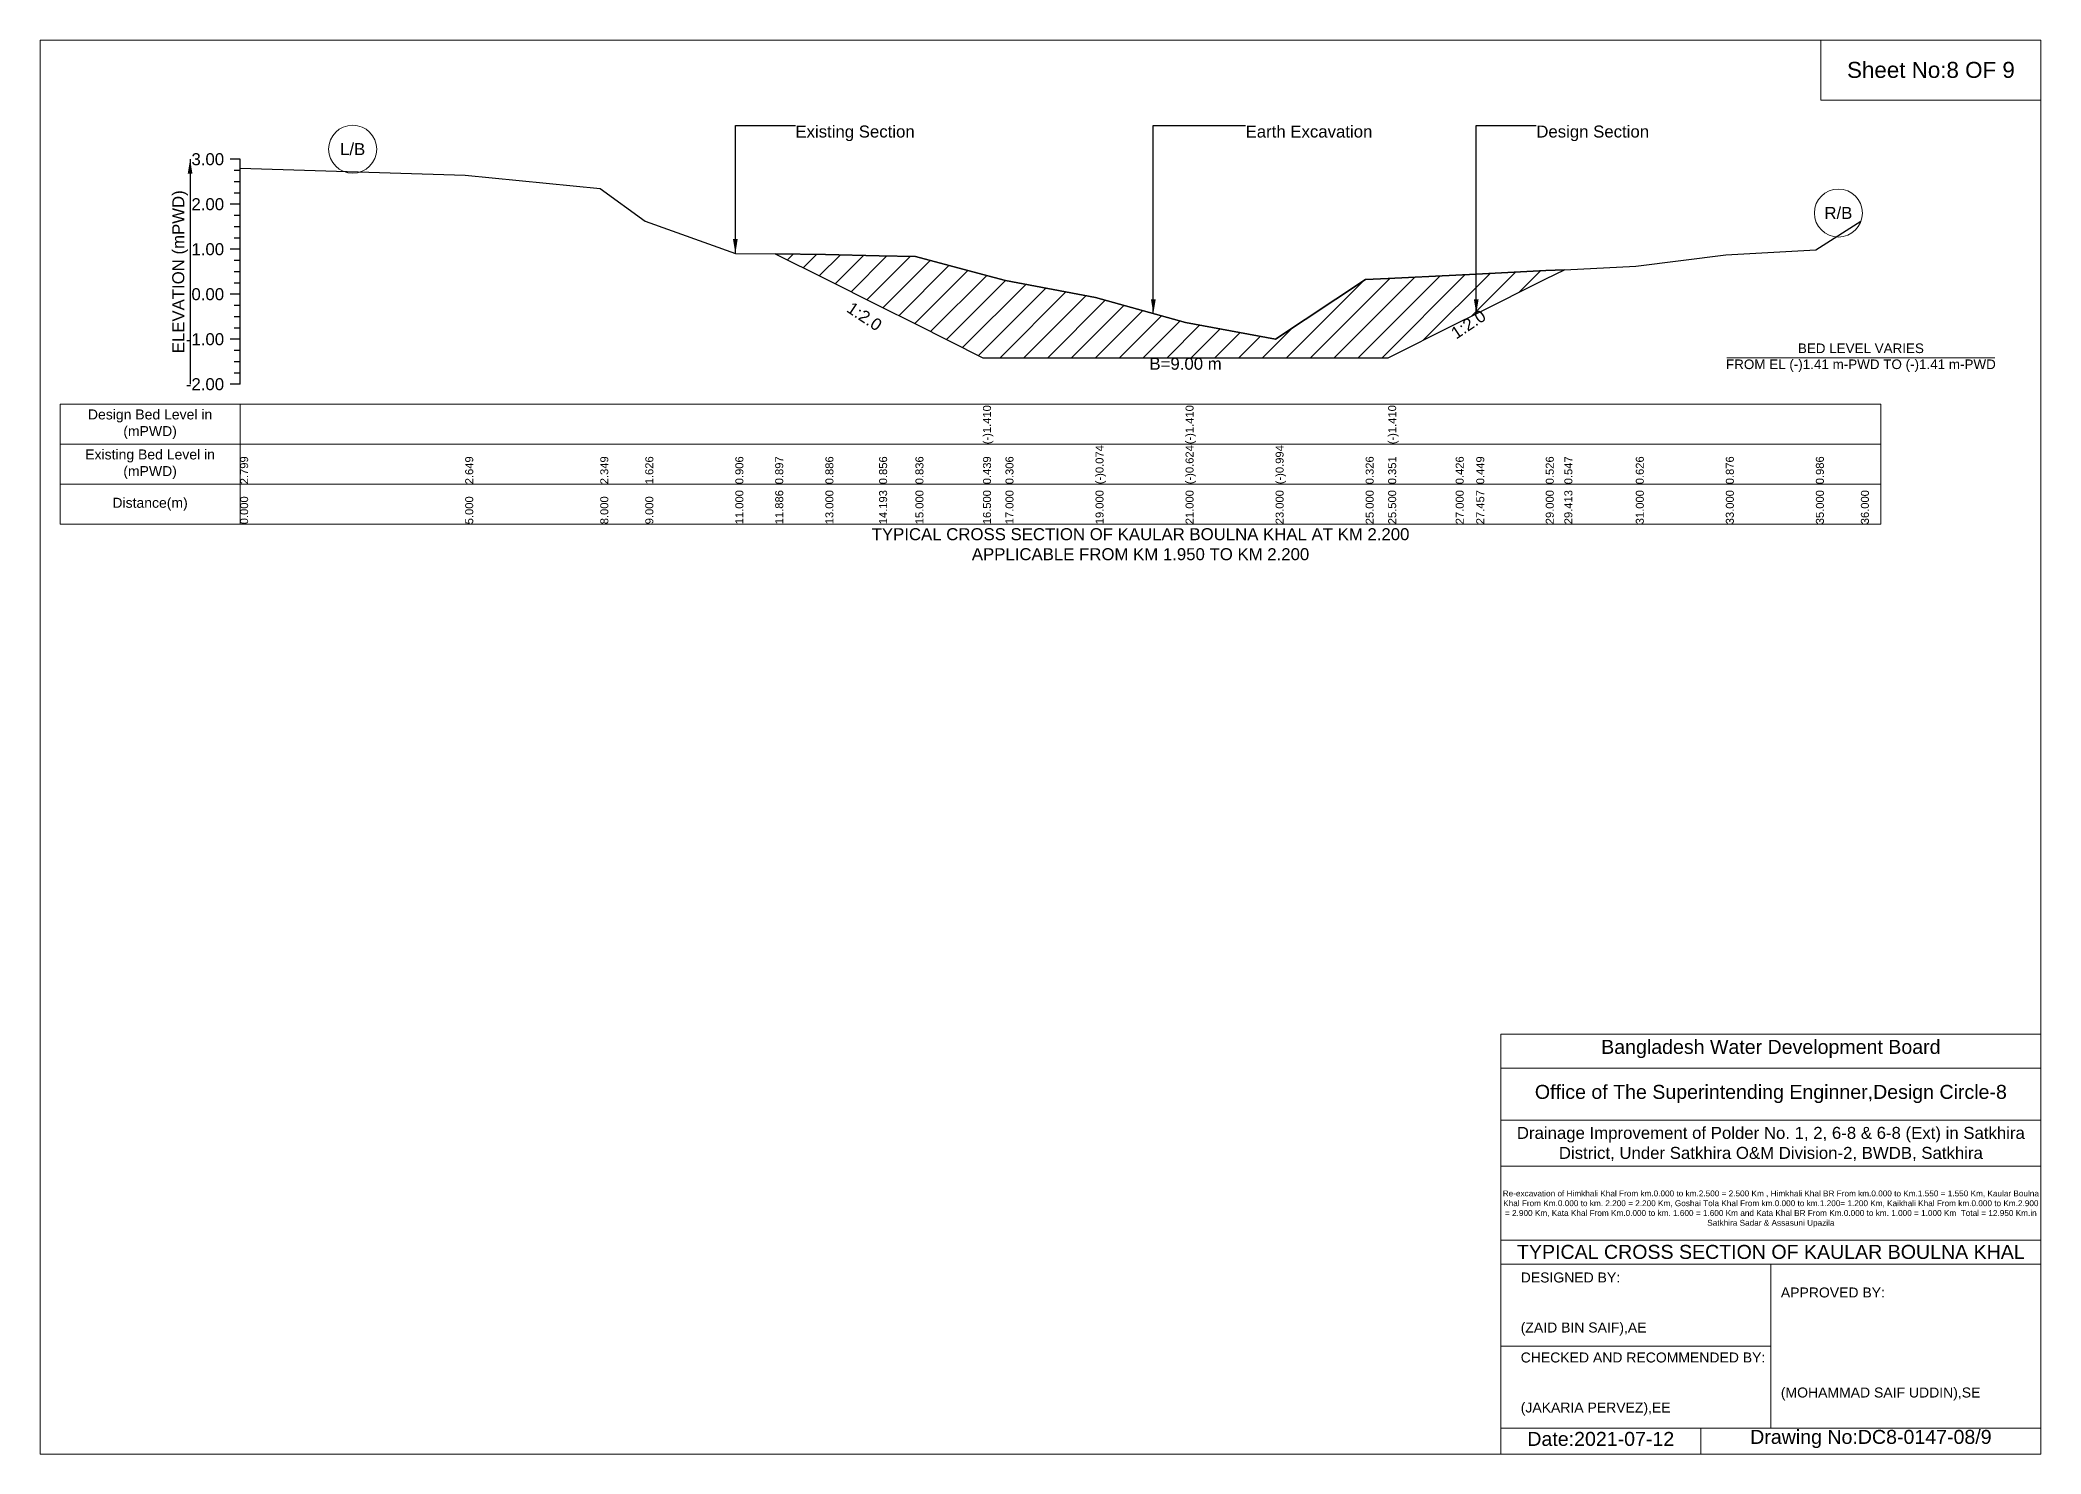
# Model space of a CAD drawing. Header units: inches. Extents: x 91000 to 628000, y -5656 to 0.
# Drawn here: x 350000 to 358000, y -5656 to 0 of the extents above; entities that cross this region are included whole.
import ezdxf

# ---------------------------------------------------------------- set-up
doc = ezdxf.new("R2010")
doc.units = ezdxf.units.IN
doc.header["$LTSCALE"] = 7
doc.header["$MEASUREMENT"] = 0
for name, color, linetype, lineweight in [('Cross section Data Border', 7, 'Continuous', 9), ('Cross Section Labels', 7, 'Continuous', 9), ('Existing_Bed_Level for Xsection', 7, 'Continuous', 25), ('Long Section Border', 7, 'Continuous', 9)]:
    doc.layers.add(name, color=color, linetype=linetype, lineweight=lineweight)
doc.styles.get("Standard").update_dxf_attribs({"font": 'arial.ttf'})
doc.dimstyles.get("Standard").update_dxf_attribs({"dimtxt": 0.18, "dimasz": 0.18, "dimexe": 0.18, "dimexo": 0.0625, "dimgap": 0.09, "dimtad": 0, "dimtih": 1, "dimtoh": 1, "dimdec": 4, "dimzin": 0, "dimdsep": 46, "dimtxsty": 'Standard', "dimcen": 0.09, "dimadec": 0, "dimazin": 0, "dimtfac": 1, "dimtdec": 4, "dimtofl": 0, "dimtmove": 0, "dimatfit": 3, "dimfxl": 1, "dimtolj": 1, "dimtzin": 0, "dimarcsym": 0})

msp = doc.modelspace()

# ---------------------------------------------------------------- hatches: boundary and pattern name
at = {"layer": 'Existing_Bed_Level for Xsection'}
h = msp.add_hatch(dxfattribs=at)
h.set_pattern_fill('ANSI31', color=256, scale=540, style=0)
h.paths.add_polyline_path([(352939.4, -855.6), (353140, -955.9), (353354.7, -1063.2), (353500, -1135.9), (353770, -1270.9), (353860, -1270.9), (354220, -1270.9), (354580, -1270.9), (354940, -1270.9), (355300, -1270.9), (355390, -1270.9), (355660, -1135.9), (355742.2, -1094.8), (356020, -955.9), (356094.4, -918.7), (356020, -922.4), (355742.2, -936.3), (355660, -940.4), (355390, -953.9), (355300, -958.4), (354940, -1196), (354580, -1129.4), (354220, -1030.4), (353860, -962), (353770, -938.2), (353500, -866.6), (353354.7, -863), (353140, -857.6)])

# ---------------------------------------------------------------- linework, layer by layer
at = {"layer": 'Cross section Data Border'}
msp.add_lwpolyline([(350080, -1457.1), (357360, -1457.1), (357360, -1937.1), (350080, -1937.1)], close=True, dxfattribs=at)
for points in [[(350800, -1457.1), (350800, -1937.1)], [(350080, -1617.1), (357360, -1617.1)], [(350080, -1777.1), (357360, -1777.1)]]:
    msp.add_lwpolyline(points, dxfattribs=at)
at = {"layer": 'Cross Section Labels'}
msp.add_lwpolyline([(356744.2, -1270.9), (357815.8, -1270.9)], dxfattribs=at)
for centre in [(351250, -436.8), (357190, -692)]:
    msp.add_circle(centre, 96, dxfattribs=at)
at = {"layer": 'Existing_Bed_Level for Xsection'}
for points in [[(350800, -477.1), (350760, -477.1)], [(350800, -1377.1), (350800, -1197.1), (350800, -1017.1), (350800, -837.1), (350800, -657.1), (350800, -477.1)], [(350800, -522.1), (350776, -522.1)], [(350800, -513.3), (351700, -540.3), (352240, -594.3), (352420, -724.4), (352780, -854), (352939.4, -855.6), (353140, -857.6), (353354.7, -863), (353500, -866.6), (353770, -938.2), (353770, -938.2), (353860, -962), (354220, -1030.4), (354580, -1129.4), (354580, -1129.4), (354940, -1196), (355300, -958.4), (355390, -953.9), (355390, -953.9), (355660, -940.4), (355742.2, -936.3), (356020, -922.4), (356094.4, -918.7), (356380, -904.4), (356740, -859.4), (357100, -839.6), (357280, -724.4)], [(350800, -567.1), (350776, -567.1)], [(350800, -612.1), (350776, -612.1)], [(350800, -657.1), (350760, -657.1)], [(350800, -702.1), (350776, -702.1)], [(350800, -747.1), (350776, -747.1)], [(350800, -792.1), (350776, -792.1)], [(350800, -837.1), (350760, -837.1)], [(350800, -882.1), (350776, -882.1)], [(350800, -927.1), (350776, -927.1)], [(350800, -1017.1), (350760, -1017.1)], [(350800, -972.1), (350776, -972.1)], [(350800, -1062.1), (350776, -1062.1)], [(350800, -1107.1), (350776, -1107.1)], [(350800, -1197.1), (350760, -1197.1)], [(350800, -1152.1), (350776, -1152.1)], [(350800, -1242.1), (350776, -1242.1)], [(350800, -1287.1), (350776, -1287.1)], [(350800, -1332.1), (350776, -1332.1)], [(350800, -1377.1), (350760, -1377.1)]]:
    msp.add_lwpolyline(points, dxfattribs=at)
msp.add_lwpolyline([(352939.4, -855.6), (353140, -955.9), (353354.7, -1063.2), (353500, -1135.9), (353770, -1270.9), (353770, -1270.9), (353860, -1270.9), (354220, -1270.9), (354580, -1270.9), (354580, -1270.9), (354940, -1270.9), (355300, -1270.9), (355390, -1270.9), (355390, -1270.9), (355660, -1135.9), (355742.2, -1094.8), (356020, -955.9), (356094.4, -918.7), (356094.4, -918.7), (356094.4, -918.7), (356020, -922.4), (355742.2, -936.3), (355660, -940.4), (355390, -953.9), (355390, -953.9), (355300, -958.4), (354940, -1196), (354580, -1129.4), (354580, -1129.4), (354220, -1030.4), (353860, -962), (353770, -938.2), (353770, -938.2), (353500, -866.6), (353354.7, -863), (353140, -857.6)], close=True, dxfattribs=at)
at = {"layer": 'Long Section Border'}
for points in [[(350000, 0), (358000, 0), (358000, -5656), (350000, -5656)], [(357120, 0), (358000, 0), (358000, -240), (357120, -240)]]:
    msp.add_lwpolyline(points, close=True, dxfattribs=at)
for points in [[(355840, -5656), (355840, -3976), (358000, -3976)], [(355840, -4112), (358000, -4112)], [(355840, -4320), (358000, -4320)], [(355840, -4504), (358000, -4504)], [(355840, -4800), (358000, -4800)], [(355840, -4896), (358000, -4896)], [(356920, -4896), (356920, -5552)], [(355840, -5224), (356920, -5224)], [(355840, -5552), (358000, -5552)], [(356640, -5552), (356640, -5656)]]:
    msp.add_lwpolyline(points, dxfattribs=at)

# ---------------------------------------------------------------- texts
at = {"layer": 'Cross section Data Border', "char_height": 40, "width": 640, "attachment_point": 5}
for s, insert in [('Design Bed Level in (mPWD)', (350440, -1537.1)), ('Existing Bed Level in (mPWD)', (350440, -1697.1)), ('Distance(m)', (350440, -1857.1))]:
    msp.add_mtext(s, dxfattribs=dict(at, insert=insert))
at = {"layer": 'Cross Section Labels'}
for s, insert, char_height, attachment_point in [('Existing Section', (353020, -342.1), 48, 1), ('Earth Excavation', (354820, -342.1), 48, 1), ('Design Section', (355982.2, -342.1), 48, 1), ('L/B', (351250, -436.8), 48, 5), ('R/B', (357190, -692), 48, 5), ('B=9.00 m', (354580, -1270.9), 48, 2), ('BED LEVEL VARIES ^JFROM EL (-)1.41 m-PWD TO (-)1.41 m-PWD', (357280, -1270.9), 38.4, 5), ('TYPICAL CROSS SECTION OF KAULAR BOULNA KHAL AT KM 2.200^JAPPLICABLE FROM KM 1.950 TO KM 2.200', (354400, -2017.1), 48, 5)]:
    msp.add_mtext(s, dxfattribs=dict(at, insert=insert, char_height=char_height, attachment_point=attachment_point))
at = {"layer": 'Cross Section Labels', "char_height": 48, "attachment_point": 2}
for insert, rotation in [((353309.7, -1085.7), 326.30993), ((355697.2, -1117.3), 33.69007)]:
    msp.add_mtext('1:2.0', dxfattribs=dict(at, insert=insert, rotation=rotation))
at = {"layer": 'Existing_Bed_Level for Xsection', "char_height": 48, "attachment_point": 6}
for s, insert in [('3.00', (350736, -477.1)), ('2.00', (350736, -657.1)), ('1.00', (350736, -837.1)), ('0.00', (350736, -1017.1)), ('-1.00', (350736, -1197.1)), ('-2.00', (350736, -1377.1))]:
    msp.add_mtext(s, dxfattribs=dict(at, insert=insert))
at = {"layer": 'Existing_Bed_Level for Xsection', "rotation": 90}
for s, insert, char_height, attachment_point in [('ELEVATION (mPWD)', (350560, -927.1), 48, 5), ('(-)1.410', (353770, -1617.1), 32, 1), ('(-)1.410', (354580, -1617.1), 32, 1), ('(-)1.410', (355390, -1617.1), 32, 1), ('2.799', (350800, -1777.1), 32, 1), ('2.649', (351700, -1777.1), 32, 1), ('2.349', (352240, -1777.1), 32, 1), ('1.626', (352420, -1777.1), 32, 1), ('1.626', (352420, -1777.1), 32, 1), ('0.906', (352780, -1777.1), 32, 1), ('0.897', (352939.4, -1777.1), 32, 1), ('0.886', (353140, -1777.1), 32, 1), ('0.856', (353354.7, -1777.1), 32, 1), ('0.836', (353500, -1777.1), 32, 1), ('0.439', (353770, -1777.1), 32, 1), ('0.439', (353770, -1777.1), 32, 1), ('0.439', (353770, -1777.1), 32, 1), ('0.306', (353860, -1777.1), 32, 1), ('(-)0.074', (354220, -1777.1), 32, 1), ('(-)0.624', (354580, -1777.1), 32, 1), ('(-)0.624', (354580, -1777.1), 32, 1), ('(-)0.624', (354580, -1777.1), 32, 1), ('(-)0.994', (354940, -1777.1), 32, 1), ('0.326', (355300, -1777.1), 32, 1), ('0.351', (355390, -1777.1), 32, 1), ('0.351', (355390, -1777.1), 32, 1), ('0.351', (355390, -1777.1), 32, 1), ('0.426', (355660, -1777.1), 32, 1), ('0.449', (355742.2, -1777.1), 32, 1), ('0.526', (356020, -1777.1), 32, 1), ('0.547', (356094.4, -1777.1), 32, 1), ('0.626', (356380, -1777.1), 32, 1), ('0.876', (356740, -1777.1), 32, 1), ('0.986', (357100, -1777.1), 32, 1), ('0.000', (350800, -1937.1), 32, 1), ('5.000', (351700, -1937.1), 32, 1), ('8.000', (352240, -1937.1), 32, 1), ('9.000', (352420, -1937.1), 32, 1), ('11.000', (352780, -1937.1), 32, 1), ('11.886', (352939.4, -1937.1), 32, 1), ('13.000', (353140, -1937.1), 32, 1), ('14.193', (353354.7, -1937.1), 32, 1), ('15.000', (353500, -1937.1), 32, 1), ('16.500', (353770, -1937.1), 32, 1), ('16.500', (353770, -1937.1), 32, 1), ('16.500', (353770, -1937.1), 32, 1), ('17.000', (353860, -1937.1), 32, 1), ('19.000', (354220, -1937.1), 32, 1), ('21.000', (354580, -1937.1), 32, 1), ('21.000', (354580, -1937.1), 32, 1), ('21.000', (354580, -1937.1), 32, 1), ('23.000', (354940, -1937.1), 32, 1), ('25.000', (355300, -1937.1), 32, 1), ('25.500', (355390, -1937.1), 32, 1), ('25.500', (355390, -1937.1), 32, 1), ('25.500', (355390, -1937.1), 32, 1), ('27.000', (355660, -1937.1), 32, 1), ('27.457', (355742.2, -1937.1), 32, 1), ('29.000', (356020, -1937.1), 32, 1), ('29.413', (356094.4, -1937.1), 32, 1), ('31.000', (356380, -1937.1), 32, 1), ('33.000', (356740, -1937.1), 32, 1), ('35.000', (357100, -1937.1), 32, 1), ('36.000', (357280, -1937.1), 32, 1)]:
    msp.add_mtext(s, dxfattribs=dict(at, insert=insert, char_height=char_height, attachment_point=attachment_point))
at = {"layer": 'Long Section Border', "attachment_point": 5}
for s, insert, char_height in [('Sheet No:8 OF 9', (357560, -120), 64), ('Bangladesh Water Development Board', (356920, -4036), 56), ('Office of The Superintending Enginner,Design Circle-8', (356920, -4216), 56)]:
    msp.add_mtext(s, dxfattribs=dict(at, insert=insert, char_height=char_height))
at = {"layer": 'Long Section Border'}
for s, insert, char_height, width, attachment_point in [('Drainage Improvement of Polder No. 1, 2, 6-8 & 6-8 (Ext) in Satkhira District, Under Satkhira O&M Division-2, BWDB, Satkhira', (356920, -4416), 48, 2240, 5), ('Re-excavation of Himkhali Khal From km.0.000 to km.2.500 = 2.500 Km , Himkhali Khal BR From km.0.000 to Km.1.550 = 1.550 Km, Kaular Boulna Khal From Km.0.000 to km. 2.200 = 2.200 Km, Goshai Tola Khal From km.0.000 to km.1.200= 1.200 Km, Kaikhali Khal From km.0.000 to Km.2.900 = 2.900 Km, Kata Khal From Km.0.000 to km. 1.600 = 1.600 Km and Kata Khal BR From Km.0.000 to km. 1.000 = 1.000 Km  Total = 12.950 Km.in Satkhira Sadar & Assasuni Upazila', (356920, -4676), 23.4814, 2160, 5), ('TYPICAL CROSS SECTION OF KAULAR BOULNA KHAL', (356920, -4848), 56, 2240, 5), ('DESIGNED BY:^J^J^J(ZAID BIN SAIF),AE', (355920, -5056), 40, 1120, 4), ('APPROVED BY:^J^J^J^J^J^J(MOHAMMAD SAIF UDDIN),SE', (356960, -5216), 40, 1120, 4), ('CHECKED AND RECOMMENDED BY:^J^J^J(JAKARIA PERVEZ),EE', (355920, -5376), 40, 1120, 4), ('Date:2021-07-12', (356240, -5596), 56, 1120, 5), ('Drawing No:DC8-0147-08/9', (357320, -5596), 56, 1760, 5)]:
    msp.add_mtext(s, dxfattribs=dict(at, insert=insert, char_height=char_height, width=width, attachment_point=attachment_point))

# ---------------------------------------------------------------- leaders
at = {"layer": 'Cross Section Labels', "annotation_type": 0, "has_hookline": 1, "hookline_direction": 0}
for points, text_width in [([(352780, -854), (352780, -342.1), (353019.9, -342.1)], 467.2), ([(354451.1, -1095), (354451.1, -342.1), (354819.9, -342.1)], 497), ([(355742.2, -1094.8), (355742.2, -342.1), (355982.1, -342.1)], 441.2)]:
    msp.add_leader(points, dimstyle='Standard', override={"dimasz": 57.6}, dxfattribs=dict(at, text_width=text_width))
at = {"layer": 'Existing_Bed_Level for Xsection'}
msp.add_leader([(350600, -477.1), (350600, -1377.1)], dimstyle='Standard', override={"dimasz": 57.6}, dxfattribs=at)

doc.saveas('drawing.dxf')
